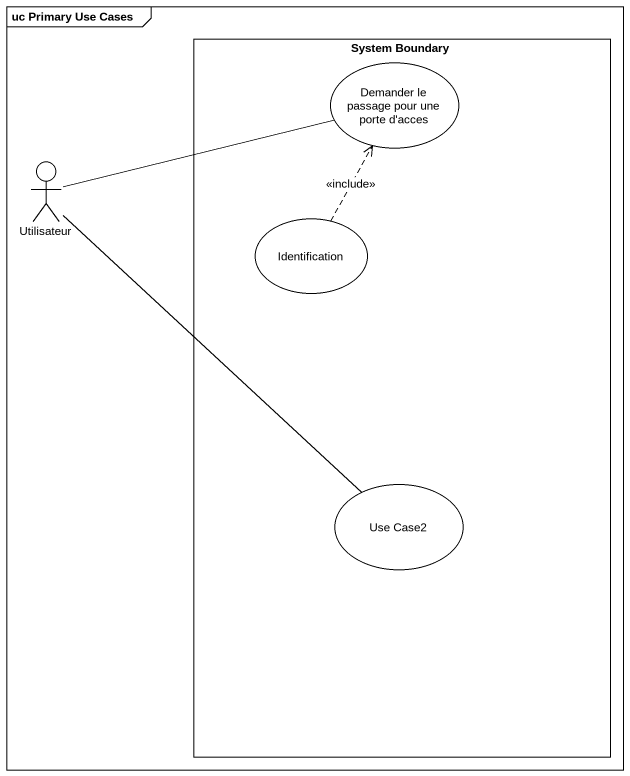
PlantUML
@startuml
mainframe uc Primary Use Cases
rectangle "System Boundary" as System_Boundary {
  usecase "Demander le passage pour une porte d'acces" as Demander_le_passage_pour
  usecase Identification
  usecase "Use Case2" as Use_Case2
}
actor Utilisateur
Utilisateur -right- Demander_le_passage_pour
Utilisateur -- Use_Case2
Identification .up.> Demander_le_passage_pour : <<include>>
@enduml
